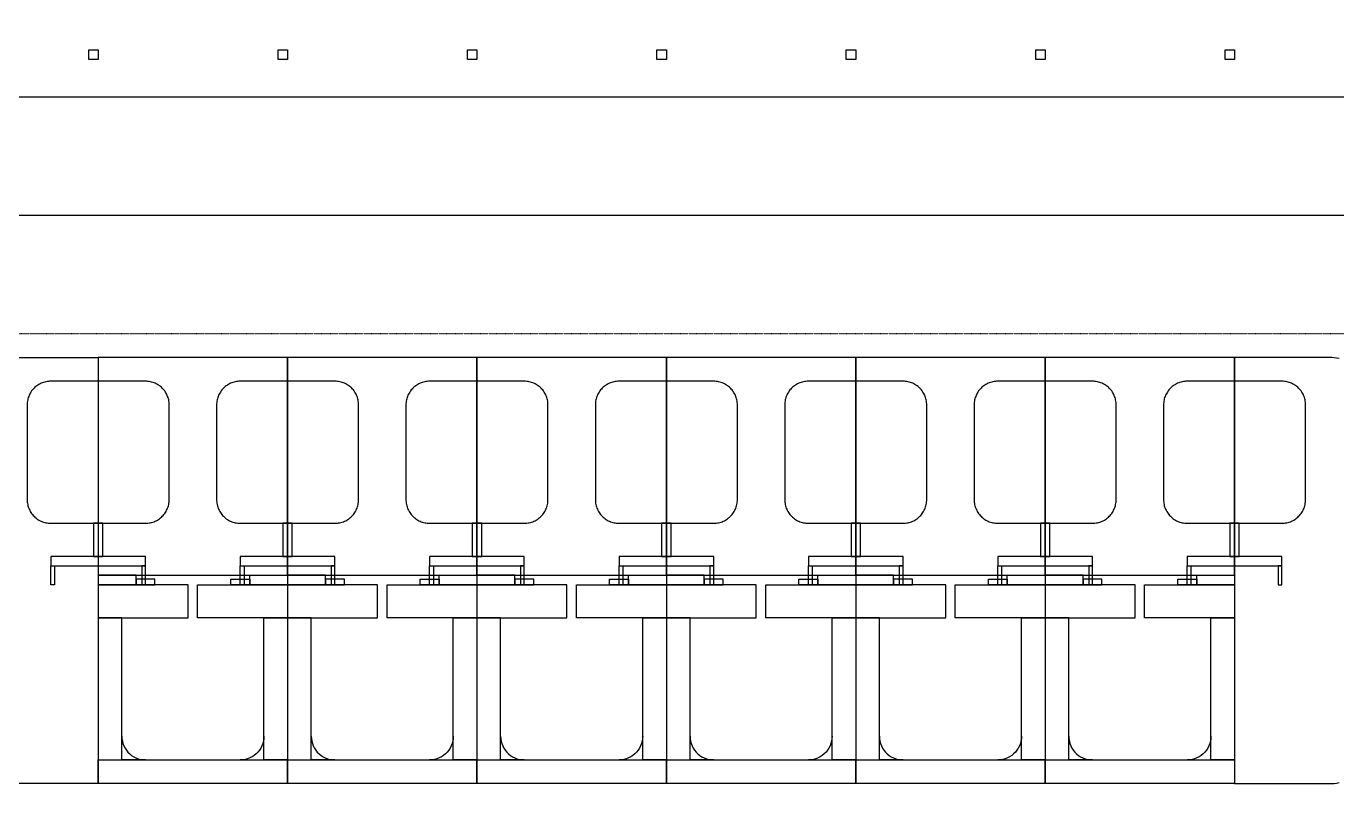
# Model space of a CAD drawing. Extents: x -50000 to 50000, y -50000 to 50000.
# Drawn here: x -26552 to -23784, y 34420 to 36050 of the extents above; entities that cross this region are included whole.
import ezdxf

# ---------------------------------------------------------------- set-up
doc = ezdxf.new("R2010")
doc.units = 0
doc.linetypes.add('DOT', pattern=[0.2, 0, -0.2])
doc.layers.get('0').update_dxf_attribs({"linetype": 'CONTINUOUS'})
for name, color, linetype in [('BASEMETAL', 4, 'CONTINUOUS'), ('FRAME', 8, 'CONTINUOUS'), ('SECONDLAYER', 6, 'CONTINUOUS'), ('XOR', 1, 'CONTINUOUS')]:
    doc.layers.add(name, color=color, linetype=linetype)

# ---------------------------------------------------------------- blocks, each defined once
blk = doc.blocks.new('DICINGBORDER')
for points in [[(2380, 7200), (2400, 7200), (2400, 7180), (2380, 7180)], [(2780, 7200), (2800, 7200), (2800, 7180), (2780, 7180)], [(3180, 7200), (3200, 7200), (3200, 7180), (3180, 7180)], [(3580, 7200), (3600, 7200), (3600, 7180), (3580, 7180)], [(3980, 7200), (4000, 7200), (4000, 7180), (3980, 7180)], [(4380, 7200), (4400, 7200), (4400, 7180), (4380, 7180)], [(4780, 7200), (4800, 7200), (4800, 7180), (4780, 7180)]]:
    blk.add_lwpolyline(points, close=True)
blk = doc.blocks.new('CHIP_JARRAY')
for points in [[(2100, 6450), (2300, 6450), (2300, 6000), (2300, 5550), (2100, 5550)], [(4920.8, 6447.8), (4915.6, 6448.8), (4910.5, 6449.5), (4905.2, 6449.9), (4900, 6450), (4700, 6450), (4700, 6000), (4700, 5550), (4900, 5550), (4905.2, 5550.1), (4910.5, 5550.5), (4915.6, 5551.2), (4920.8, 5552.2)]]:
    blk.add_lwpolyline(points)
for points in [[(2700, 5990), (2700, 6450), (2300, 6450), (2300, 5990)], [(3100, 5990), (3100, 6450), (2700, 6450), (2700, 5990)], [(3500, 5990), (3500, 6450), (3100, 6450), (3100, 5990)], [(3900, 5990), (3900, 6450), (3500, 6450), (3500, 5990)], [(4300, 5990), (4300, 6450), (3900, 6450), (3900, 5990)], [(4700, 5990), (4700, 6450), (4300, 6450), (4300, 5990)], [(2380, 5970), (2380, 5990), (2300, 5990), (2300, 5970)], [(2420, 5970), (2420, 5982), (2380, 5982), (2380, 5970)], [(2580, 5970), (2580, 5982), (2620, 5982), (2620, 5970)], [(2620, 5970), (2620, 5990), (2700, 5990), (2700, 5970)], [(2780, 5970), (2780, 5990), (2700, 5990), (2700, 5970)], [(2820, 5970), (2820, 5982), (2780, 5982), (2780, 5970)], [(2980, 5970), (2980, 5982), (3020, 5982), (3020, 5970)], [(3020, 5970), (3020, 5990), (3100, 5990), (3100, 5970)], [(3180, 5970), (3180, 5990), (3100, 5990), (3100, 5970)], [(3220, 5970), (3220, 5982), (3180, 5982), (3180, 5970)], [(3380, 5970), (3380, 5982), (3420, 5982), (3420, 5970)], [(3420, 5970), (3420, 5990), (3500, 5990), (3500, 5970)], [(3580, 5970), (3580, 5990), (3500, 5990), (3500, 5970)], [(3620, 5970), (3620, 5982), (3580, 5982), (3580, 5970)], [(3780, 5970), (3780, 5982), (3820, 5982), (3820, 5970)], [(3820, 5970), (3820, 5990), (3900, 5990), (3900, 5970)], [(3980, 5970), (3980, 5990), (3900, 5990), (3900, 5970)], [(4020, 5970), (4020, 5982), (3980, 5982), (3980, 5970)], [(4180, 5970), (4180, 5982), (4220, 5982), (4220, 5970)], [(4220, 5970), (4220, 5990), (4300, 5990), (4300, 5970)], [(4380, 5970), (4380, 5990), (4300, 5990), (4300, 5970)], [(4420, 5970), (4420, 5982), (4380, 5982), (4380, 5970)], [(4580, 5970), (4580, 5982), (4620, 5982), (4620, 5970)], [(4620, 5970), (4620, 5990), (4700, 5990), (4700, 5970)], [(2490, 5900), (2490, 5970), (2300, 5970), (2300, 5900)], [(2510, 5900), (2510, 5970), (2700, 5970), (2700, 5900)], [(2890, 5900), (2890, 5970), (2700, 5970), (2700, 5900)], [(2910, 5900), (2910, 5970), (3100, 5970), (3100, 5900)], [(3290, 5900), (3290, 5970), (3100, 5970), (3100, 5900)], [(3310, 5900), (3310, 5970), (3500, 5970), (3500, 5900)], [(3690, 5900), (3690, 5970), (3500, 5970), (3500, 5900)], [(3710, 5900), (3710, 5970), (3900, 5970), (3900, 5900)], [(4090, 5900), (4090, 5970), (3900, 5970), (3900, 5900)], [(4110, 5900), (4110, 5970), (4300, 5970), (4300, 5900)], [(4490, 5900), (4490, 5970), (4300, 5970), (4300, 5900)], [(4510, 5900), (4510, 5970), (4700, 5970), (4700, 5900)], [(2350, 5600), (2350, 5900), (2300, 5900), (2300, 5600)], [(2650, 5600), (2650, 5900), (2700, 5900), (2700, 5600)], [(2750, 5600), (2750, 5900), (2700, 5900), (2700, 5600)], [(3050, 5600), (3050, 5900), (3100, 5900), (3100, 5600)], [(3150, 5600), (3150, 5900), (3100, 5900), (3100, 5600)], [(3450, 5600), (3450, 5900), (3500, 5900), (3500, 5600)], [(3550, 5600), (3550, 5900), (3500, 5900), (3500, 5600)], [(3850, 5600), (3850, 5900), (3900, 5900), (3900, 5600)], [(3950, 5600), (3950, 5900), (3900, 5900), (3900, 5600)], [(4250, 5600), (4250, 5900), (4300, 5900), (4300, 5600)], [(4350, 5600), (4350, 5900), (4300, 5900), (4300, 5600)], [(4650, 5600), (4650, 5900), (4700, 5900), (4700, 5600)], [(2350, 5600), (2350, 5650), (2350.3, 5644.8), (2351.1, 5639.6), (2352.4, 5634.5), (2354.3, 5629.7), (2356.7, 5625), (2359.5, 5620.6), (2362.8, 5616.5), (2366.5, 5612.8), (2370.6, 5609.5), (2375, 5606.7), (2379.7, 5604.3), (2384.5, 5602.4), (2389.6, 5601.1), (2394.8, 5600.3), (2400, 5600)], [(2650, 5600), (2650, 5650), (2649.7, 5644.8), (2648.9, 5639.6), (2647.6, 5634.5), (2645.7, 5629.7), (2643.3, 5625), (2640.5, 5620.6), (2637.2, 5616.5), (2633.5, 5612.8), (2629.4, 5609.5), (2625, 5606.7), (2620.3, 5604.3), (2615.5, 5602.4), (2610.4, 5601.1), (2605.2, 5600.3), (2600, 5600)], [(2750, 5600), (2750, 5650), (2750.3, 5644.8), (2751.1, 5639.6), (2752.4, 5634.5), (2754.3, 5629.7), (2756.7, 5625), (2759.5, 5620.6), (2762.8, 5616.5), (2766.5, 5612.8), (2770.6, 5609.5), (2775, 5606.7), (2779.7, 5604.3), (2784.5, 5602.4), (2789.6, 5601.1), (2794.8, 5600.3), (2800, 5600)], [(3050, 5600), (3050, 5650), (3049.7, 5644.8), (3048.9, 5639.6), (3047.6, 5634.5), (3045.7, 5629.7), (3043.3, 5625), (3040.5, 5620.6), (3037.2, 5616.5), (3033.5, 5612.8), (3029.4, 5609.5), (3025, 5606.7), (3020.3, 5604.3), (3015.5, 5602.4), (3010.4, 5601.1), (3005.2, 5600.3), (3000, 5600)], [(3150, 5600), (3150, 5650), (3150.3, 5644.8), (3151.1, 5639.6), (3152.4, 5634.5), (3154.3, 5629.7), (3156.7, 5625), (3159.5, 5620.6), (3162.8, 5616.5), (3166.5, 5612.8), (3170.6, 5609.5), (3175, 5606.7), (3179.7, 5604.3), (3184.5, 5602.4), (3189.6, 5601.1), (3194.8, 5600.3), (3200, 5600)], [(3450, 5600), (3450, 5650), (3449.7, 5644.8), (3448.9, 5639.6), (3447.6, 5634.5), (3445.7, 5629.7), (3443.3, 5625), (3440.5, 5620.6), (3437.2, 5616.5), (3433.5, 5612.8), (3429.4, 5609.5), (3425, 5606.7), (3420.3, 5604.3), (3415.5, 5602.4), (3410.4, 5601.1), (3405.2, 5600.3), (3400, 5600)], [(3550, 5600), (3550, 5650), (3550.3, 5644.8), (3551.1, 5639.6), (3552.4, 5634.5), (3554.3, 5629.7), (3556.7, 5625), (3559.5, 5620.6), (3562.8, 5616.5), (3566.5, 5612.8), (3570.6, 5609.5), (3575, 5606.7), (3579.7, 5604.3), (3584.5, 5602.4), (3589.6, 5601.1), (3594.8, 5600.3), (3600, 5600)], [(3850, 5600), (3850, 5650), (3849.7, 5644.8), (3848.9, 5639.6), (3847.6, 5634.5), (3845.7, 5629.7), (3843.3, 5625), (3840.5, 5620.6), (3837.2, 5616.5), (3833.5, 5612.8), (3829.4, 5609.5), (3825, 5606.7), (3820.3, 5604.3), (3815.5, 5602.4), (3810.4, 5601.1), (3805.2, 5600.3), (3800, 5600)], [(3950, 5600), (3950, 5650), (3950.3, 5644.8), (3951.1, 5639.6), (3952.4, 5634.5), (3954.3, 5629.7), (3956.7, 5625), (3959.5, 5620.6), (3962.8, 5616.5), (3966.5, 5612.8), (3970.6, 5609.5), (3975, 5606.7), (3979.7, 5604.3), (3984.5, 5602.4), (3989.6, 5601.1), (3994.8, 5600.3), (4000, 5600)], [(4250, 5600), (4250, 5650), (4249.7, 5644.8), (4248.9, 5639.6), (4247.6, 5634.5), (4245.7, 5629.7), (4243.3, 5625), (4240.5, 5620.6), (4237.2, 5616.5), (4233.5, 5612.8), (4229.4, 5609.5), (4225, 5606.7), (4220.3, 5604.3), (4215.5, 5602.4), (4210.4, 5601.1), (4205.2, 5600.3), (4200, 5600)], [(4350, 5600), (4350, 5650), (4350.3, 5644.8), (4351.1, 5639.6), (4352.4, 5634.5), (4354.3, 5629.7), (4356.7, 5625), (4359.5, 5620.6), (4362.8, 5616.5), (4366.5, 5612.8), (4370.6, 5609.5), (4375, 5606.7), (4379.7, 5604.3), (4384.5, 5602.4), (4389.6, 5601.1), (4394.8, 5600.3), (4400, 5600)], [(4650, 5600), (4650, 5650), (4649.7, 5644.8), (4648.9, 5639.6), (4647.6, 5634.5), (4645.7, 5629.7), (4643.3, 5625), (4640.5, 5620.6), (4637.2, 5616.5), (4633.5, 5612.8), (4629.4, 5609.5), (4625, 5606.7), (4620.3, 5604.3), (4615.5, 5602.4), (4610.4, 5601.1), (4605.2, 5600.3), (4600, 5600)], [(2500, 5600), (2700, 5600), (2700, 5550), (2300, 5550), (2300, 5600)], [(2900, 5600), (3100, 5600), (3100, 5550), (2700, 5550), (2700, 5600)], [(3300, 5600), (3500, 5600), (3500, 5550), (3100, 5550), (3100, 5600)], [(3700, 5600), (3900, 5600), (3900, 5550), (3500, 5550), (3500, 5600)], [(4100, 5600), (4300, 5600), (4300, 5550), (3900, 5550), (3900, 5600)], [(4500, 5600), (4700, 5600), (4700, 5550), (4300, 5550), (4300, 5600)]]:
    blk.add_lwpolyline(points, close=True)
at = {"layer": 'FRAME'}
blk.add_lwpolyline([(0, 0), (7000, 0), (7000, 7000), (0, 7000)], close=True, dxfattribs=at)
at = {"layer": 'FRAME', "linetype": 'DOT'}
blk.add_lwpolyline([(500, 500), (6500, 500), (6500, 6500), (500, 6500)], close=True, dxfattribs=at)
at = {"layer": 'SECONDLAYER'}
for points in [[(2300, 6400), (2200, 6400), (2197.4, 6399.9), (2194.8, 6399.7), (2192.2, 6399.4), (2189.6, 6398.9), (2187.1, 6398.3), (2184.5, 6397.6), (2182.1, 6396.7), (2179.7, 6395.7), (2177.3, 6394.6), (2175, 6393.3), (2172.8, 6391.9), (2170.6, 6390.5), (2168.5, 6388.9), (2166.5, 6387.2), (2164.6, 6385.4), (2162.8, 6383.5), (2161.1, 6381.5), (2159.5, 6379.4), (2158.1, 6377.2), (2156.7, 6375), (2155.4, 6372.7), (2154.3, 6370.3), (2153.3, 6367.9), (2152.4, 6365.5), (2151.7, 6362.9), (2151.1, 6360.4), (2150.6, 6357.8), (2150.3, 6355.2), (2150.1, 6352.6), (2150, 6350), (2150, 6150), (2150.1, 6147.4), (2150.3, 6144.8), (2150.6, 6142.2), (2151.1, 6139.6), (2151.7, 6137.1), (2152.4, 6134.5), (2153.3, 6132.1), (2154.3, 6129.7), (2155.4, 6127.3), (2156.7, 6125), (2158.1, 6122.8), (2159.5, 6120.6), (2161.1, 6118.5), (2162.8, 6116.5), (2164.6, 6114.6), (2166.5, 6112.8), (2168.5, 6111.1), (2170.6, 6109.5), (2172.8, 6108.1), (2175, 6106.7), (2177.3, 6105.4), (2179.7, 6104.3), (2182.1, 6103.3), (2184.5, 6102.4), (2187.1, 6101.7), (2189.6, 6101.1), (2192.2, 6100.6), (2194.8, 6100.3), (2197.4, 6100.1), (2200, 6100), (2400, 6100), (2402.6, 6100.1), (2405.2, 6100.3), (2407.8, 6100.6), (2410.4, 6101.1), (2412.9, 6101.7), (2415.5, 6102.4), (2417.9, 6103.3), (2420.3, 6104.3), (2422.7, 6105.4), (2425, 6106.7), (2427.2, 6108.1), (2429.4, 6109.5), (2431.5, 6111.1), (2433.5, 6112.8), (2435.4, 6114.6), (2437.2, 6116.5), (2438.9, 6118.5), (2440.5, 6120.6), (2441.9, 6122.8), (2443.3, 6125), (2444.6, 6127.3), (2445.7, 6129.7), (2446.7, 6132.1), (2447.6, 6134.5), (2448.3, 6137.1), (2448.9, 6139.6), (2449.4, 6142.2), (2449.7, 6144.8), (2449.9, 6147.4), (2450, 6150), (2450, 6350), (2449.9, 6352.6), (2449.7, 6355.2), (2449.4, 6357.8), (2448.9, 6360.4), (2448.3, 6362.9), (2447.6, 6365.5), (2446.7, 6367.9), (2445.7, 6370.3), (2444.6, 6372.7), (2443.3, 6375), (2441.9, 6377.2), (2440.5, 6379.4), (2438.9, 6381.5), (2437.2, 6383.5), (2435.4, 6385.4), (2433.5, 6387.2), (2431.5, 6388.9), (2429.4, 6390.5), (2427.2, 6391.9), (2425, 6393.3), (2422.7, 6394.6), (2420.3, 6395.7), (2417.9, 6396.7), (2415.5, 6397.6), (2412.9, 6398.3), (2410.4, 6398.9), (2407.8, 6399.4), (2405.2, 6399.7), (2402.6, 6399.9), (2400, 6400)], [(2700, 6400), (2600, 6400), (2597.4, 6399.9), (2594.8, 6399.7), (2592.2, 6399.4), (2589.6, 6398.9), (2587.1, 6398.3), (2584.5, 6397.6), (2582.1, 6396.7), (2579.7, 6395.7), (2577.3, 6394.6), (2575, 6393.3), (2572.8, 6391.9), (2570.6, 6390.5), (2568.5, 6388.9), (2566.5, 6387.2), (2564.6, 6385.4), (2562.8, 6383.5), (2561.1, 6381.5), (2559.5, 6379.4), (2558.1, 6377.2), (2556.7, 6375), (2555.4, 6372.7), (2554.3, 6370.3), (2553.3, 6367.9), (2552.4, 6365.5), (2551.7, 6362.9), (2551.1, 6360.4), (2550.6, 6357.8), (2550.3, 6355.2), (2550.1, 6352.6), (2550, 6350), (2550, 6150), (2550.1, 6147.4), (2550.3, 6144.8), (2550.6, 6142.2), (2551.1, 6139.6), (2551.7, 6137.1), (2552.4, 6134.5), (2553.3, 6132.1), (2554.3, 6129.7), (2555.4, 6127.3), (2556.7, 6125), (2558.1, 6122.8), (2559.5, 6120.6), (2561.1, 6118.5), (2562.8, 6116.5), (2564.6, 6114.6), (2566.5, 6112.8), (2568.5, 6111.1), (2570.6, 6109.5), (2572.8, 6108.1), (2575, 6106.7), (2577.3, 6105.4), (2579.7, 6104.3), (2582.1, 6103.3), (2584.5, 6102.4), (2587.1, 6101.7), (2589.6, 6101.1), (2592.2, 6100.6), (2594.8, 6100.3), (2597.4, 6100.1), (2600, 6100), (2800, 6100), (2802.6, 6100.1), (2805.2, 6100.3), (2807.8, 6100.6), (2810.4, 6101.1), (2812.9, 6101.7), (2815.5, 6102.4), (2817.9, 6103.3), (2820.3, 6104.3), (2822.7, 6105.4), (2825, 6106.7), (2827.2, 6108.1), (2829.4, 6109.5), (2831.5, 6111.1), (2833.5, 6112.8), (2835.4, 6114.6), (2837.2, 6116.5), (2838.9, 6118.5), (2840.5, 6120.6), (2841.9, 6122.8), (2843.3, 6125), (2844.6, 6127.3), (2845.7, 6129.7), (2846.7, 6132.1), (2847.6, 6134.5), (2848.3, 6137.1), (2848.9, 6139.6), (2849.4, 6142.2), (2849.7, 6144.8), (2849.9, 6147.4), (2850, 6150), (2850, 6350), (2849.9, 6352.6), (2849.7, 6355.2), (2849.4, 6357.8), (2848.9, 6360.4), (2848.3, 6362.9), (2847.6, 6365.5), (2846.7, 6367.9), (2845.7, 6370.3), (2844.6, 6372.7), (2843.3, 6375), (2841.9, 6377.2), (2840.5, 6379.4), (2838.9, 6381.5), (2837.2, 6383.5), (2835.4, 6385.4), (2833.5, 6387.2), (2831.5, 6388.9), (2829.4, 6390.5), (2827.2, 6391.9), (2825, 6393.3), (2822.7, 6394.6), (2820.3, 6395.7), (2817.9, 6396.7), (2815.5, 6397.6), (2812.9, 6398.3), (2810.4, 6398.9), (2807.8, 6399.4), (2805.2, 6399.7), (2802.6, 6399.9), (2800, 6400)], [(3100, 6400), (3000, 6400), (2997.4, 6399.9), (2994.8, 6399.7), (2992.2, 6399.4), (2989.6, 6398.9), (2987.1, 6398.3), (2984.5, 6397.6), (2982.1, 6396.7), (2979.7, 6395.7), (2977.3, 6394.6), (2975, 6393.3), (2972.8, 6391.9), (2970.6, 6390.5), (2968.5, 6388.9), (2966.5, 6387.2), (2964.6, 6385.4), (2962.8, 6383.5), (2961.1, 6381.5), (2959.5, 6379.4), (2958.1, 6377.2), (2956.7, 6375), (2955.4, 6372.7), (2954.3, 6370.3), (2953.3, 6367.9), (2952.4, 6365.5), (2951.7, 6362.9), (2951.1, 6360.4), (2950.6, 6357.8), (2950.3, 6355.2), (2950.1, 6352.6), (2950, 6350), (2950, 6150), (2950.1, 6147.4), (2950.3, 6144.8), (2950.6, 6142.2), (2951.1, 6139.6), (2951.7, 6137.1), (2952.4, 6134.5), (2953.3, 6132.1), (2954.3, 6129.7), (2955.4, 6127.3), (2956.7, 6125), (2958.1, 6122.8), (2959.5, 6120.6), (2961.1, 6118.5), (2962.8, 6116.5), (2964.6, 6114.6), (2966.5, 6112.8), (2968.5, 6111.1), (2970.6, 6109.5), (2972.8, 6108.1), (2975, 6106.7), (2977.3, 6105.4), (2979.7, 6104.3), (2982.1, 6103.3), (2984.5, 6102.4), (2987.1, 6101.7), (2989.6, 6101.1), (2992.2, 6100.6), (2994.8, 6100.3), (2997.4, 6100.1), (3000, 6100), (3200, 6100), (3202.6, 6100.1), (3205.2, 6100.3), (3207.8, 6100.6), (3210.4, 6101.1), (3212.9, 6101.7), (3215.5, 6102.4), (3217.9, 6103.3), (3220.3, 6104.3), (3222.7, 6105.4), (3225, 6106.7), (3227.2, 6108.1), (3229.4, 6109.5), (3231.5, 6111.1), (3233.5, 6112.8), (3235.4, 6114.6), (3237.2, 6116.5), (3238.9, 6118.5), (3240.5, 6120.6), (3241.9, 6122.8), (3243.3, 6125), (3244.6, 6127.3), (3245.7, 6129.7), (3246.7, 6132.1), (3247.6, 6134.5), (3248.3, 6137.1), (3248.9, 6139.6), (3249.4, 6142.2), (3249.7, 6144.8), (3249.9, 6147.4), (3250, 6150), (3250, 6350), (3249.9, 6352.6), (3249.7, 6355.2), (3249.4, 6357.8), (3248.9, 6360.4), (3248.3, 6362.9), (3247.6, 6365.5), (3246.7, 6367.9), (3245.7, 6370.3), (3244.6, 6372.7), (3243.3, 6375), (3241.9, 6377.2), (3240.5, 6379.4), (3238.9, 6381.5), (3237.2, 6383.5), (3235.4, 6385.4), (3233.5, 6387.2), (3231.5, 6388.9), (3229.4, 6390.5), (3227.2, 6391.9), (3225, 6393.3), (3222.7, 6394.6), (3220.3, 6395.7), (3217.9, 6396.7), (3215.5, 6397.6), (3212.9, 6398.3), (3210.4, 6398.9), (3207.8, 6399.4), (3205.2, 6399.7), (3202.6, 6399.9), (3200, 6400)], [(3500, 6400), (3400, 6400), (3397.4, 6399.9), (3394.8, 6399.7), (3392.2, 6399.4), (3389.6, 6398.9), (3387.1, 6398.3), (3384.5, 6397.6), (3382.1, 6396.7), (3379.7, 6395.7), (3377.3, 6394.6), (3375, 6393.3), (3372.8, 6391.9), (3370.6, 6390.5), (3368.5, 6388.9), (3366.5, 6387.2), (3364.6, 6385.4), (3362.8, 6383.5), (3361.1, 6381.5), (3359.5, 6379.4), (3358.1, 6377.2), (3356.7, 6375), (3355.4, 6372.7), (3354.3, 6370.3), (3353.3, 6367.9), (3352.4, 6365.5), (3351.7, 6362.9), (3351.1, 6360.4), (3350.6, 6357.8), (3350.3, 6355.2), (3350.1, 6352.6), (3350, 6350), (3350, 6150), (3350.1, 6147.4), (3350.3, 6144.8), (3350.6, 6142.2), (3351.1, 6139.6), (3351.7, 6137.1), (3352.4, 6134.5), (3353.3, 6132.1), (3354.3, 6129.7), (3355.4, 6127.3), (3356.7, 6125), (3358.1, 6122.8), (3359.5, 6120.6), (3361.1, 6118.5), (3362.8, 6116.5), (3364.6, 6114.6), (3366.5, 6112.8), (3368.5, 6111.1), (3370.6, 6109.5), (3372.8, 6108.1), (3375, 6106.7), (3377.3, 6105.4), (3379.7, 6104.3), (3382.1, 6103.3), (3384.5, 6102.4), (3387.1, 6101.7), (3389.6, 6101.1), (3392.2, 6100.6), (3394.8, 6100.3), (3397.4, 6100.1), (3400, 6100), (3600, 6100), (3602.6, 6100.1), (3605.2, 6100.3), (3607.8, 6100.6), (3610.4, 6101.1), (3612.9, 6101.7), (3615.5, 6102.4), (3617.9, 6103.3), (3620.3, 6104.3), (3622.7, 6105.4), (3625, 6106.7), (3627.2, 6108.1), (3629.4, 6109.5), (3631.5, 6111.1), (3633.5, 6112.8), (3635.4, 6114.6), (3637.2, 6116.5), (3638.9, 6118.5), (3640.5, 6120.6), (3641.9, 6122.8), (3643.3, 6125), (3644.6, 6127.3), (3645.7, 6129.7), (3646.7, 6132.1), (3647.6, 6134.5), (3648.3, 6137.1), (3648.9, 6139.6), (3649.4, 6142.2), (3649.7, 6144.8), (3649.9, 6147.4), (3650, 6150), (3650, 6350), (3649.9, 6352.6), (3649.7, 6355.2), (3649.4, 6357.8), (3648.9, 6360.4), (3648.3, 6362.9), (3647.6, 6365.5), (3646.7, 6367.9), (3645.7, 6370.3), (3644.6, 6372.7), (3643.3, 6375), (3641.9, 6377.2), (3640.5, 6379.4), (3638.9, 6381.5), (3637.2, 6383.5), (3635.4, 6385.4), (3633.5, 6387.2), (3631.5, 6388.9), (3629.4, 6390.5), (3627.2, 6391.9), (3625, 6393.3), (3622.7, 6394.6), (3620.3, 6395.7), (3617.9, 6396.7), (3615.5, 6397.6), (3612.9, 6398.3), (3610.4, 6398.9), (3607.8, 6399.4), (3605.2, 6399.7), (3602.6, 6399.9), (3600, 6400)], [(3900, 6400), (3800, 6400), (3797.4, 6399.9), (3794.8, 6399.7), (3792.2, 6399.4), (3789.6, 6398.9), (3787.1, 6398.3), (3784.5, 6397.6), (3782.1, 6396.7), (3779.7, 6395.7), (3777.3, 6394.6), (3775, 6393.3), (3772.8, 6391.9), (3770.6, 6390.5), (3768.5, 6388.9), (3766.5, 6387.2), (3764.6, 6385.4), (3762.8, 6383.5), (3761.1, 6381.5), (3759.5, 6379.4), (3758.1, 6377.2), (3756.7, 6375), (3755.4, 6372.7), (3754.3, 6370.3), (3753.3, 6367.9), (3752.4, 6365.5), (3751.7, 6362.9), (3751.1, 6360.4), (3750.6, 6357.8), (3750.3, 6355.2), (3750.1, 6352.6), (3750, 6350), (3750, 6150), (3750.1, 6147.4), (3750.3, 6144.8), (3750.6, 6142.2), (3751.1, 6139.6), (3751.7, 6137.1), (3752.4, 6134.5), (3753.3, 6132.1), (3754.3, 6129.7), (3755.4, 6127.3), (3756.7, 6125), (3758.1, 6122.8), (3759.5, 6120.6), (3761.1, 6118.5), (3762.8, 6116.5), (3764.6, 6114.6), (3766.5, 6112.8), (3768.5, 6111.1), (3770.6, 6109.5), (3772.8, 6108.1), (3775, 6106.7), (3777.3, 6105.4), (3779.7, 6104.3), (3782.1, 6103.3), (3784.5, 6102.4), (3787.1, 6101.7), (3789.6, 6101.1), (3792.2, 6100.6), (3794.8, 6100.3), (3797.4, 6100.1), (3800, 6100), (4000, 6100), (4002.6, 6100.1), (4005.2, 6100.3), (4007.8, 6100.6), (4010.4, 6101.1), (4012.9, 6101.7), (4015.5, 6102.4), (4017.9, 6103.3), (4020.3, 6104.3), (4022.7, 6105.4), (4025, 6106.7), (4027.2, 6108.1), (4029.4, 6109.5), (4031.5, 6111.1), (4033.5, 6112.8), (4035.4, 6114.6), (4037.2, 6116.5), (4038.9, 6118.5), (4040.5, 6120.6), (4041.9, 6122.8), (4043.3, 6125), (4044.6, 6127.3), (4045.7, 6129.7), (4046.7, 6132.1), (4047.6, 6134.5), (4048.3, 6137.1), (4048.9, 6139.6), (4049.4, 6142.2), (4049.7, 6144.8), (4049.9, 6147.4), (4050, 6150), (4050, 6350), (4049.9, 6352.6), (4049.7, 6355.2), (4049.4, 6357.8), (4048.9, 6360.4), (4048.3, 6362.9), (4047.6, 6365.5), (4046.7, 6367.9), (4045.7, 6370.3), (4044.6, 6372.7), (4043.3, 6375), (4041.9, 6377.2), (4040.5, 6379.4), (4038.9, 6381.5), (4037.2, 6383.5), (4035.4, 6385.4), (4033.5, 6387.2), (4031.5, 6388.9), (4029.4, 6390.5), (4027.2, 6391.9), (4025, 6393.3), (4022.7, 6394.6), (4020.3, 6395.7), (4017.9, 6396.7), (4015.5, 6397.6), (4012.9, 6398.3), (4010.4, 6398.9), (4007.8, 6399.4), (4005.2, 6399.7), (4002.6, 6399.9), (4000, 6400)], [(4300, 6400), (4200, 6400), (4197.4, 6399.9), (4194.8, 6399.7), (4192.2, 6399.4), (4189.6, 6398.9), (4187.1, 6398.3), (4184.5, 6397.6), (4182.1, 6396.7), (4179.7, 6395.7), (4177.3, 6394.6), (4175, 6393.3), (4172.8, 6391.9), (4170.6, 6390.5), (4168.5, 6388.9), (4166.5, 6387.2), (4164.6, 6385.4), (4162.8, 6383.5), (4161.1, 6381.5), (4159.5, 6379.4), (4158.1, 6377.2), (4156.7, 6375), (4155.4, 6372.7), (4154.3, 6370.3), (4153.3, 6367.9), (4152.4, 6365.5), (4151.7, 6362.9), (4151.1, 6360.4), (4150.6, 6357.8), (4150.3, 6355.2), (4150.1, 6352.6), (4150, 6350), (4150, 6150), (4150.1, 6147.4), (4150.3, 6144.8), (4150.6, 6142.2), (4151.1, 6139.6), (4151.7, 6137.1), (4152.4, 6134.5), (4153.3, 6132.1), (4154.3, 6129.7), (4155.4, 6127.3), (4156.7, 6125), (4158.1, 6122.8), (4159.5, 6120.6), (4161.1, 6118.5), (4162.8, 6116.5), (4164.6, 6114.6), (4166.5, 6112.8), (4168.5, 6111.1), (4170.6, 6109.5), (4172.8, 6108.1), (4175, 6106.7), (4177.3, 6105.4), (4179.7, 6104.3), (4182.1, 6103.3), (4184.5, 6102.4), (4187.1, 6101.7), (4189.6, 6101.1), (4192.2, 6100.6), (4194.8, 6100.3), (4197.4, 6100.1), (4200, 6100), (4400, 6100), (4402.6, 6100.1), (4405.2, 6100.3), (4407.8, 6100.6), (4410.4, 6101.1), (4412.9, 6101.7), (4415.5, 6102.4), (4417.9, 6103.3), (4420.3, 6104.3), (4422.7, 6105.4), (4425, 6106.7), (4427.2, 6108.1), (4429.4, 6109.5), (4431.5, 6111.1), (4433.5, 6112.8), (4435.4, 6114.6), (4437.2, 6116.5), (4438.9, 6118.5), (4440.5, 6120.6), (4441.9, 6122.8), (4443.3, 6125), (4444.6, 6127.3), (4445.7, 6129.7), (4446.7, 6132.1), (4447.6, 6134.5), (4448.3, 6137.1), (4448.9, 6139.6), (4449.4, 6142.2), (4449.7, 6144.8), (4449.9, 6147.4), (4450, 6150), (4450, 6350), (4449.9, 6352.6), (4449.7, 6355.2), (4449.4, 6357.8), (4448.9, 6360.4), (4448.3, 6362.9), (4447.6, 6365.5), (4446.7, 6367.9), (4445.7, 6370.3), (4444.6, 6372.7), (4443.3, 6375), (4441.9, 6377.2), (4440.5, 6379.4), (4438.9, 6381.5), (4437.2, 6383.5), (4435.4, 6385.4), (4433.5, 6387.2), (4431.5, 6388.9), (4429.4, 6390.5), (4427.2, 6391.9), (4425, 6393.3), (4422.7, 6394.6), (4420.3, 6395.7), (4417.9, 6396.7), (4415.5, 6397.6), (4412.9, 6398.3), (4410.4, 6398.9), (4407.8, 6399.4), (4405.2, 6399.7), (4402.6, 6399.9), (4400, 6400)], [(4700, 6400), (4600, 6400), (4597.4, 6399.9), (4594.8, 6399.7), (4592.2, 6399.4), (4589.6, 6398.9), (4587.1, 6398.3), (4584.5, 6397.6), (4582.1, 6396.7), (4579.7, 6395.7), (4577.3, 6394.6), (4575, 6393.3), (4572.8, 6391.9), (4570.6, 6390.5), (4568.5, 6388.9), (4566.5, 6387.2), (4564.6, 6385.4), (4562.8, 6383.5), (4561.1, 6381.5), (4559.5, 6379.4), (4558.1, 6377.2), (4556.7, 6375), (4555.4, 6372.7), (4554.3, 6370.3), (4553.3, 6367.9), (4552.4, 6365.5), (4551.7, 6362.9), (4551.1, 6360.4), (4550.6, 6357.8), (4550.3, 6355.2), (4550.1, 6352.6), (4550, 6350), (4550, 6150), (4550.1, 6147.4), (4550.3, 6144.8), (4550.6, 6142.2), (4551.1, 6139.6), (4551.7, 6137.1), (4552.4, 6134.5), (4553.3, 6132.1), (4554.3, 6129.7), (4555.4, 6127.3), (4556.7, 6125), (4558.1, 6122.8), (4559.5, 6120.6), (4561.1, 6118.5), (4562.8, 6116.5), (4564.6, 6114.6), (4566.5, 6112.8), (4568.5, 6111.1), (4570.6, 6109.5), (4572.8, 6108.1), (4575, 6106.7), (4577.3, 6105.4), (4579.7, 6104.3), (4582.1, 6103.3), (4584.5, 6102.4), (4587.1, 6101.7), (4589.6, 6101.1), (4592.2, 6100.6), (4594.8, 6100.3), (4597.4, 6100.1), (4600, 6100), (4800, 6100), (4802.6, 6100.1), (4805.2, 6100.3), (4807.8, 6100.6), (4810.4, 6101.1), (4812.9, 6101.7), (4815.5, 6102.4), (4817.9, 6103.3), (4820.3, 6104.3), (4822.7, 6105.4), (4825, 6106.7), (4827.2, 6108.1), (4829.4, 6109.5), (4831.5, 6111.1), (4833.5, 6112.8), (4835.4, 6114.6), (4837.2, 6116.5), (4838.9, 6118.5), (4840.5, 6120.6), (4841.9, 6122.8), (4843.3, 6125), (4844.6, 6127.3), (4845.7, 6129.7), (4846.7, 6132.1), (4847.6, 6134.5), (4848.3, 6137.1), (4848.9, 6139.6), (4849.4, 6142.2), (4849.7, 6144.8), (4849.9, 6147.4), (4850, 6150), (4850, 6350), (4849.9, 6352.6), (4849.7, 6355.2), (4849.4, 6357.8), (4848.9, 6360.4), (4848.3, 6362.9), (4847.6, 6365.5), (4846.7, 6367.9), (4845.7, 6370.3), (4844.6, 6372.7), (4843.3, 6375), (4841.9, 6377.2), (4840.5, 6379.4), (4838.9, 6381.5), (4837.2, 6383.5), (4835.4, 6385.4), (4833.5, 6387.2), (4831.5, 6388.9), (4829.4, 6390.5), (4827.2, 6391.9), (4825, 6393.3), (4822.7, 6394.6), (4820.3, 6395.7), (4817.9, 6396.7), (4815.5, 6397.6), (4812.9, 6398.3), (4810.4, 6398.9), (4807.8, 6399.4), (4805.2, 6399.7), (4802.6, 6399.9), (4800, 6400)], [(2290, 6100), (2290, 6030), (2310, 6030), (2310, 6100)], [(2690, 6100), (2690, 6030), (2710, 6030), (2710, 6100)], [(3090, 6100), (3090, 6030), (3110, 6030), (3110, 6100)], [(3490, 6100), (3490, 6030), (3510, 6030), (3510, 6100)], [(3890, 6100), (3890, 6030), (3910, 6030), (3910, 6100)], [(4290, 6100), (4290, 6030), (4310, 6030), (4310, 6100)], [(4690, 6100), (4690, 6030), (4710, 6030), (4710, 6100)], [(2200, 6030), (2200, 6010), (2400, 6010), (2400, 6030)], [(2208, 6010), (2208, 5970), (2200, 5970), (2200, 6010)], [(2392, 6010), (2392, 5970), (2400, 5970), (2400, 6010)], [(2600, 6030), (2600, 6010), (2800, 6010), (2800, 6030)], [(2608, 6010), (2608, 5970), (2600, 5970), (2600, 6010)], [(2792, 6010), (2792, 5970), (2800, 5970), (2800, 6010)], [(3000, 6030), (3000, 6010), (3200, 6010), (3200, 6030)], [(3008, 6010), (3008, 5970), (3000, 5970), (3000, 6010)], [(3192, 6010), (3192, 5970), (3200, 5970), (3200, 6010)], [(3400, 6030), (3400, 6010), (3600, 6010), (3600, 6030)], [(3408, 6010), (3408, 5970), (3400, 5970), (3400, 6010)], [(3592, 6010), (3592, 5970), (3600, 5970), (3600, 6010)], [(3800, 6030), (3800, 6010), (4000, 6010), (4000, 6030)], [(3808, 6010), (3808, 5970), (3800, 5970), (3800, 6010)], [(3992, 6010), (3992, 5970), (4000, 5970), (4000, 6010)], [(4200, 6030), (4200, 6010), (4400, 6010), (4400, 6030)], [(4208, 6010), (4208, 5970), (4200, 5970), (4200, 6010)], [(4392, 6010), (4392, 5970), (4400, 5970), (4400, 6010)], [(4600, 6030), (4600, 6010), (4800, 6010), (4800, 6030)], [(4608, 6010), (4608, 5970), (4600, 5970), (4600, 6010)], [(4792, 6010), (4792, 5970), (4800, 5970), (4800, 6010)]]:
    blk.add_lwpolyline(points, close=True, dxfattribs=at)
at = {"layer": 'XOR'}
blk.add_lwpolyline([(250, 250), (6750, 250), (6750, 6750), (250, 6750)], close=True, dxfattribs=at)

msp = doc.modelspace()

# ---------------------------------------------------------------- linework, layer by layer
at = {"layer": 'FRAME'}
for radius in [50000, 49500]:
    msp.add_circle((0, 0), radius, dxfattribs=at)

# ---------------------------------------------------------------- block references
at = {"layer": 'BASEMETAL'}
msp.add_blockref('CHIP_JARRAY', (-28700, 28900), dxfattribs=at)
at = {"layer": 'XOR'}
msp.add_blockref('DICINGBORDER', (-28800, 28800), dxfattribs=at)

doc.saveas('drawing.dxf')
